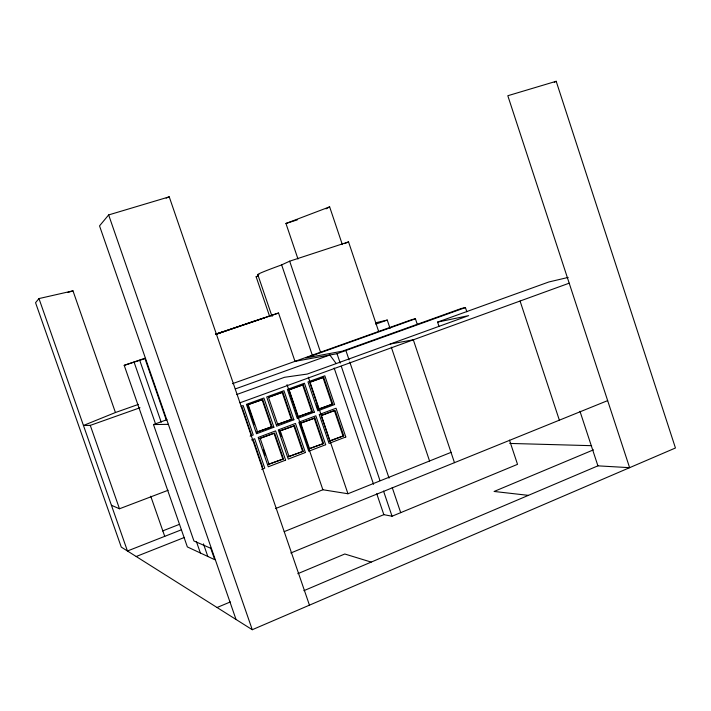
<?xml version="1.0" encoding="UTF-8"?>
<svg xmlns="http://www.w3.org/2000/svg" width="711" height="711" viewBox="0 0 711 711"><rect width="100%" height="100%" fill="white"/><g stroke="black" fill="none" stroke-linecap="round" stroke-linejoin="round"><path stroke-width="1.07" d="M140.005 407.75L90.279 425.382L83.454 425.471L115.431 412.522L72.975 290.843L38.972 298.576L35.55 302.682L121.27 547.097L252.272 629.715L675.45 447.992L556.189 81.285L507.814 95.727L629.617 467.678L597.915 465.847L303.881 590.681M309.454 605.168L169.236 196.831L108.65 214.926L99.531 225.876L236.034 619.477M326.029 208.856L329.637 206.857L342.346 244.611M554.296 82.334L556.189 81.285M269.7 316.573L256.129 276.757L258.111 275.832M258.937 274.535A46.171 1.582 -18.9 0 1 281.396 264.999L289.661 261.186L348.541 241.9L378.67 331.468M344.693 243.606L348.541 241.9M217.051 607.505L230.337 601.941M297.785 573.697L344.791 554.002L371.204 562.099M593.454 449.85L494.101 491.461L528.389 495.363M166.161 198.12L169.236 196.831M290.808 552.989L383.842 514.657L392.045 516.23L517.528 464.345L509.485 440.145M284.204 531.641L607.656 400.613M275.424 508.614L322.874 489.755L347.963 493.754L451.147 452.32M136.201 556.509L184.531 537.4M162.597 530.93L179.074 524.487M181.225 529.864L127.447 550.989L38.972 298.576M283.458 458.915L268.465 464.345L283.458 458.915L274.642 433.159L259.613 438.545L272.953 433.532M303.268 451.307L288.408 456.693L303.268 451.307L294.523 425.693L279.627 431.026L281.378 436.163M323.576 443.513L308.841 448.845L323.576 443.513L314.902 418.032L300.14 423.321L314.902 418.032M329.113 441.06L343.715 435.772L335.121 410.443L321.23 415.659L329.877 441.087L343.715 435.772M261.666 469.331L264.759 468.14L254.671 438.758L251.57 439.922M297.989 259.017L285.946 223.467L329.637 206.857M111.431 505.29L119.484 508.774L168.134 490.261M250.139 436.127L253.249 434.963L243.153 405.554L241.073 406.31M321.47 415.313L334.348 410.478L342.933 435.763M279.627 431.026L294.523 425.693M272.002 426.68L256.964 432.048L272.002 426.68L262.706 399.511L247.624 404.826L254.449 424.716M292.008 419.206L277.094 424.529L292.008 419.206L282.782 392.188L268.856 397.085M312.431 411.58L297.651 416.85L312.431 411.58L303.286 384.704L289.484 389.566M318.11 409.216L332.757 403.981L323.692 377.265L310.005 382.083M332.757 403.981L318.857 409.18L309.729 382.358L323.692 377.265M247.624 404.826L262.706 399.511M282.782 392.188L268.491 397.396L277.77 424.52M303.286 384.704L289.164 389.859L298.362 416.833M239.963 402.799L569.2 283.182M211.443 548.572L193.943 541L153.487 424.547L167.005 419.668M236.674 394.543L284.516 377.292L307.268 374.057L468.665 315.622L437.576 322.101L438.98 326.287M437.576 322.101L548.821 281.983L568.187 277.423M235.297 388.935L329.833 355.011L336.214 363.597M215.477 334.179L278.543 313.027L294.994 361.348L337.032 353.696L465.429 307.57L466.834 311.782M232.435 383.691L411.962 319.577L415.428 318.804L417.188 324.065M415.428 318.804L305.819 357.962L342.506 351.145L461.217 308.521L465.429 307.57M115.431 412.522L138.467 404.381M375.79 324.136L387.255 320.066L390.055 328.393M210.714 548.163L214.74 559.699L187.357 546.91L124.203 365.338L145.044 358.22M215.886 334.277L264.785 317.675M215.549 334.534L278.543 313.027M215.913 334.188L223.032 331.77M245.153 324.287L256.076 320.599M256.129 276.757L258.2 276.072M124.203 365.338L144.982 358.628L166.41 420.414M67.776 292.488L72.975 290.843M285.946 223.467L297.287 219.877M375.568 322.821L387.255 320.066M390.25 344.017L413.322 339.814L454.471 462.665M241.34 407.119L241.953 407.083L251.33 434.394M153.487 424.547L168.365 424.351M509.769 443.424L591.614 445.681M253.063 440.998L253.694 441.024L262.59 466.931L261.941 466.851M150.741 496.225L164.73 536.343M90.279 425.382L119.484 508.774M139.738 360.326L161.219 422.21M203.453 543.879L207.816 556.464M134.086 362.148L155.576 424.014M196.369 541.453L200.378 552.989M108.65 214.926L252.272 629.715M260.253 438.563L269.122 464.416M248.246 404.781L257.604 432.057M263.514 449.894L265.283 455.058M300.851 423.312L309.569 448.89M287.022 384.651L322.874 489.755M306.752 442.722L308.494 447.823M293.821 425.693L302.548 451.263M282.107 392.25L291.314 419.223M280.303 431.035L289.101 456.746M273.975 433.15L282.774 458.853M262.057 399.564L271.344 426.68M289.661 261.186L320.537 352.229M322.936 377.363L331.993 404.026M281.645 264.91L312.6 356.06M308.334 377.212L347.963 493.754M316.715 405.092L317.764 408.185M314.164 418.05L322.821 443.477M302.575 384.793L311.702 411.607M257.755 274.508L272.073 316.528M345.893 350.514L349.083 359.926M349.785 362.023L389.041 478.13M392.223 487.55L400.711 512.649M337.032 353.696L340.222 363.134M341.289 366.281L379.976 480.583M383.531 491.07L392.045 516.23M334.161 368.031L373.551 484.28M376.741 493.71L383.842 514.657M391.299 347.146L429.56 460.986M520.07 301.037L559.361 420.174M579.972 411.278L597.915 465.847M285.609 460.124L268.269 466.789L258.2 437.434L275.61 430.91L285.609 460.124M305.392 452.516L288.257 459.102L278.268 429.906L295.474 423.454L305.392 452.516M325.674 444.713L308.743 451.227L298.833 422.192L315.844 415.819L325.674 444.713M345.795 436.972L329.06 443.406L319.239 414.54L336.045 408.238L345.795 436.972M273.904 427.24L256.511 433.746L246.433 404.355L263.888 397.991L273.904 427.24M293.883 419.774L276.695 426.2L266.696 396.969L283.956 390.686L293.883 419.774M314.289 412.149L297.305 418.495L287.386 389.432L304.441 383.22L314.289 412.149M334.588 404.55L317.808 410.825L307.979 381.931L324.829 375.79L334.588 404.55"/></g></svg>
